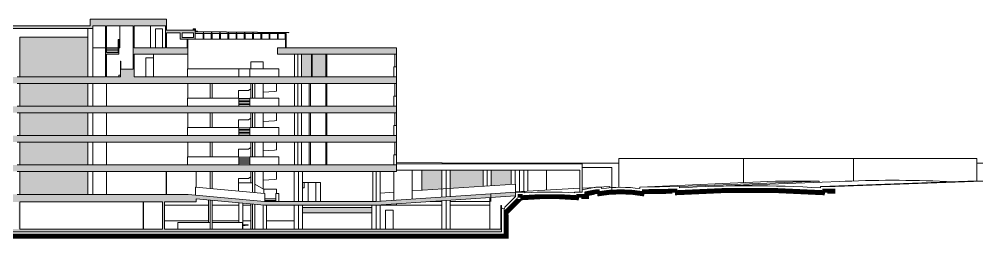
# Model space of a CAD drawing. Header units: metres. Extents: x -331 to 2982, y 362 to 2539.
# Drawn here: x 829.5 to 936.2, y 2037.5 to 2061.8 of the extents above; entities that cross this region are included whole.
import ezdxf

# ---------------------------------------------------------------- set-up
doc = ezdxf.new("R2010")
doc.units = ezdxf.units.M
doc.layers.get('0').update_dxf_attribs({"color": 251})

msp = doc.modelspace()

# ---------------------------------------------------------------- hatches: boundary and pattern name
at = {"lineweight": 0}
h = msp.add_hatch(color=256, dxfattribs=at)
h.dxf.hatch_style = 1
h.paths.add_polyline_path([(845.776, 2061.837), (837.351, 2061.837), (837.351, 2061.117), (823.861, 2061.117), (823.861, 2060.817), (837.636, 2060.817), (837.636, 2061.117), (839.051, 2061.117), (839.051, 2055.457), (837.351, 2055.457), (829.271, 2055.457), (818.636, 2055.457), (818.636, 2054.737), (829.271, 2054.737), (837.351, 2054.737), (848.171, 2054.737), (848.971, 2054.737), (848.971, 2055.457), (848.171, 2055.457), (842.201, 2055.457), (842.201, 2057.957), (848.171, 2057.957), (848.171, 2058.677), (845.776, 2058.677), (845.776, 2060.327), (847.321, 2060.327), (847.321, 2059.627), (848.971, 2059.627), (848.971, 2060.627), (845.776, 2060.627), (845.676, 2060.627), (845.676, 2058.677), (842.201, 2058.677), (842.201, 2061.117), (845.776, 2061.117)])
h.paths.add_polyline_path([(842.101, 2061.117), (842.101, 2056.307), (840.751, 2056.307), (840.751, 2057.207), (840.701, 2057.207), (840.701, 2056.307), (840.701, 2055.457), (839.151, 2055.457), (839.151, 2057.967), (840.501, 2057.967), (840.501, 2059.067), (840.451, 2059.067), (840.451, 2058.167), (839.151, 2058.167), (839.151, 2061.117)], flags=16)
h.paths.add_polyline_path([(847.521, 2060.327), (848.771, 2060.327), (848.771, 2059.827), (847.521, 2059.827)], flags=16)
h.paths.add_polyline_path([(823.961, 2060.627), (818.636, 2060.627), (818.636, 2060.327), (823.761, 2060.327), (823.761, 2060.057), (823.011, 2060.057), (823.011, 2059.857), (823.961, 2059.857)], flags=17)
h.paths.add_polyline_path([(848.971, 2052.197), (848.171, 2052.197), (837.351, 2052.197), (829.271, 2052.197), (818.636, 2052.197), (818.636, 2051.477), (829.271, 2051.477), (837.351, 2051.477), (848.171, 2051.477), (848.971, 2051.477)])
h.paths.add_polyline_path([(848.971, 2048.947), (848.171, 2048.947), (837.351, 2048.947), (829.271, 2048.947), (818.636, 2048.947), (818.636, 2048.227), (829.271, 2048.227), (837.351, 2048.227), (848.171, 2048.227), (848.971, 2048.227)])
h.paths.add_polyline_path([(848.971, 2045.697), (848.171, 2045.697), (837.351, 2045.697), (829.271, 2045.697), (818.636, 2045.697), (818.636, 2044.977), (829.271, 2044.977), (837.351, 2044.977), (848.171, 2044.977), (848.971, 2044.977)])
h.paths.add_polyline_path([(848.971, 2042.355), (848.187, 2042.427), (837.351, 2042.427), (829.271, 2042.427), (818.636, 2042.427), (818.636, 2041.599), (821.061, 2041.599), (821.061, 2038.597), (818.636, 2038.597), (818.636, 2038.297), (848.971, 2038.297), (848.971, 2038.597), (845.561, 2038.597), (845.561, 2041.599), (848.971, 2041.599)])
h.paths.add_polyline_path([(837.351, 2041.599), (843.211, 2041.599), (843.211, 2038.597), (829.536, 2038.597), (829.536, 2041.599)], flags=16)
h.paths.add_polyline_path([(829.436, 2041.599), (829.436, 2038.597), (821.261, 2038.597), (821.261, 2041.599), (829.271, 2041.599)], flags=16)
h.paths.add_polyline_path([(843.261, 2041.599), (845.361, 2041.599), (845.361, 2038.597), (843.261, 2038.597)], flags=16)
h = msp.add_hatch(color=256, dxfattribs=at)
h.paths.add_polyline_path([(837.086, 2059.857), (829.536, 2059.857), (829.536, 2055.457), (837.086, 2055.457)])
h.paths.add_polyline_path([(837.086, 2054.737), (829.536, 2054.737), (829.536, 2052.197), (837.086, 2052.197)])
h.paths.add_polyline_path([(837.086, 2051.477), (829.536, 2051.477), (829.536, 2048.947), (837.086, 2048.947)])
h.paths.add_polyline_path([(837.086, 2048.227), (829.536, 2048.227), (829.536, 2045.697), (837.086, 2045.697)])
h.paths.add_polyline_path([(837.086, 2044.977), (829.536, 2044.977), (829.536, 2042.427), (837.086, 2042.427)])
h = msp.add_hatch(color=256, dxfattribs=at)
h.dxf.hatch_style = 1
h.paths.add_polyline_path([(871.269, 2058.677), (858.084, 2058.677), (858.084, 2057.957), (871.269, 2057.957)])
h.paths.add_polyline_path([(871.269, 2055.457), (858.084, 2055.457), (848.971, 2055.457), (848.971, 2054.737), (858.084, 2054.737), (871.269, 2054.737)])
h.paths.add_polyline_path([(871.269, 2052.197), (858.084, 2052.197), (848.971, 2052.197), (848.971, 2051.477), (858.084, 2051.477), (871.269, 2051.477)])
h.paths.add_polyline_path([(871.269, 2048.947), (858.084, 2048.947), (848.971, 2048.947), (848.971, 2048.227), (858.084, 2048.227), (871.269, 2048.227)])
h.paths.add_polyline_path([(871.269, 2045.697), (858.084, 2045.697), (848.971, 2045.697), (848.971, 2044.977), (858.084, 2044.977), (871.269, 2044.977)])
h.paths.add_polyline_path([(884.447, 2042.281), (884.447, 2042.682), (869.007, 2041.647), (858.084, 2041.647), (856.657, 2041.647), (848.971, 2042.355), (848.971, 2041.599), (849.061, 2041.599), (849.061, 2041.947), (856.657, 2041.247), (858.084, 2041.247), (869.02, 2041.247)])
h.paths.add_polyline_path([(882.907, 2041.009), (882.907, 2041.197), (882.815, 2041.197), (882.815, 2038.597), (848.971, 2038.597), (848.971, 2038.297), (882.907, 2038.297)])
for points in [[(861.86, 2057.957), (860.743, 2057.957), (860.743, 2055.457), (861.86, 2055.457)], [(863.453, 2057.359), (863.453, 2057.341), (863.453, 2057.34, 0.8807203), (863.463, 2057.334, 0.2527678), (863.462, 2057.332, 0.8400795), (863.462, 2057.324, 0.836796), (863.455, 2057.315), (863.455, 2057.3), (863.455, 2056.737, 0.5773518), (863.453, 2056.736), (863.453, 2056.718, 1.0064455), (863.463, 2056.712, 0.2527678), (863.462, 2056.709, 0.8400795), (863.462, 2056.701, 0.5722026), (863.453, 2056.696), (863.453, 2056.678), (863.453, 2056.678, 0.4126551), (863.454, 2056.677), (863.455, 2056.677), (863.455, 2056.115, 0.5773518), (863.453, 2056.114), (863.453, 2056.096, 1.0064455), (863.463, 2056.089, 0.2527678), (863.462, 2056.087, 0.8400795), (863.462, 2056.079, 0.5722026), (863.453, 2056.074), (863.453, 2056.056), (863.453, 2056.056, 0.4126551), (863.454, 2056.055), (863.455, 2056.055), (863.455, 2055.492, 0.5773518), (863.453, 2055.491), (863.453, 2055.473, 1.0064455), (863.463, 2055.467, 0.2527678), (863.462, 2055.464, 1.2692955), (863.465, 2055.457), (861.92, 2055.457), (861.92, 2057.957), (863.465, 2057.953, 1.0012574), (863.465, 2057.947), (863.458, 2057.947, 0.3889713), (863.453, 2057.941), (863.453, 2057.923), (863.453, 2057.923, 0.4126549), (863.454, 2057.922), (863.455, 2057.922), (863.455, 2057.36, 0.5773538)], [(868.547, 2040.997), (860.867, 2040.997), (860.867, 2040.397), (868.547, 2040.397)]]:
    msp.add_hatch(color=256, dxfattribs=at).paths.add_polyline_path(points)
h = msp.add_hatch(color=256, dxfattribs=at)
h.paths.add_polyline_path([(876.297, 2043.036), (876.297, 2045.117), (874.089, 2045.117), (874.089, 2042.888)])
h.paths.add_polyline_path([(877.217, 2045.117), (877.217, 2043.097), (880.847, 2043.341), (880.847, 2045.117)])
h.paths.add_polyline_path([(881.767, 2045.117), (881.767, 2043.402), (883.958, 2043.549), (883.958, 2045.117)])

# ---------------------------------------------------------------- linework, layer by layer
for p, q in [((837.086, 2055.457), (837.086, 2060.817)), ((837.636, 2055.457), (837.636, 2060.817)), ((844.011, 2061.117), (844.011, 2058.677)), ((844.561, 2060.777), (844.561, 2058.677)), ((844.561, 2060.777), (845.361, 2060.777)), ((845.361, 2060.777), (845.361, 2058.677)), ((845.676, 2060.627), (845.676, 2061.117)), ((845.716, 2061.117), (845.716, 2060.627)), ((845.736, 2061.117), (845.736, 2060.627)), ((845.776, 2060.627), (845.776, 2061.117)), ((848.771, 2060.747), (848.771, 2060.627)), ((829.536, 2059.857), (829.536, 2055.457)), ((829.536, 2059.857), (837.086, 2059.857)), ((840.501, 2059.577), (840.611, 2059.577)), ((848.071, 2058.677), (848.071, 2059.627)), ((848.171, 2058.677), (848.171, 2059.627)), ((859.334, 2060.374), (848.971, 2060.477)), ((859.334, 2060.324), (848.971, 2060.427)), ((848.971, 2060.252), (859.034, 2060.252)), ((848.971, 2059.627), (849.836, 2059.627)), ((849.171, 2060.51), (849.221, 2060.475)), ((849.836, 2060.252), (849.836, 2059.627)), ((849.936, 2060.252), (849.836, 2060.252)), ((849.936, 2059.627), (849.836, 2059.627)), ((849.873, 2060.252), (849.873, 2060.418)), ((849.898, 2060.252), (849.898, 2060.418)), ((849.936, 2060.252), (849.936, 2059.627)), ((849.936, 2059.627), (850.75, 2059.627)), ((850.75, 2060.252), (850.75, 2059.627)), ((850.85, 2060.252), (850.75, 2060.252)), ((850.85, 2059.627), (850.75, 2059.627)), ((850.788, 2060.252), (850.788, 2060.409)), ((850.813, 2060.252), (850.813, 2060.409)), ((850.85, 2060.252), (850.85, 2059.627)), ((850.85, 2059.627), (851.665, 2059.627)), ((851.665, 2060.252), (851.665, 2059.627)), ((851.765, 2060.252), (851.665, 2060.252)), ((851.765, 2059.627), (851.665, 2059.627)), ((851.703, 2060.252), (851.703, 2060.4)), ((851.728, 2060.252), (851.728, 2060.4)), ((851.765, 2060.252), (851.765, 2059.627)), ((851.765, 2059.627), (852.58, 2059.627)), ((852.58, 2060.252), (852.58, 2059.627)), ((852.68, 2060.252), (852.58, 2060.252)), ((852.68, 2059.627), (852.58, 2059.627)), ((852.618, 2060.252), (852.618, 2060.391)), ((852.643, 2060.252), (852.643, 2060.39)), ((852.68, 2060.252), (852.68, 2059.627)), ((852.68, 2059.627), (853.495, 2059.627)), ((853.495, 2060.252), (853.495, 2059.627)), ((853.595, 2060.252), (853.495, 2060.252)), ((853.595, 2059.627), (853.495, 2059.627)), ((853.532, 2060.252), (853.532, 2060.382)), ((853.557, 2060.252), (853.557, 2060.381)), ((853.595, 2060.252), (853.595, 2059.627)), ((853.595, 2059.627), (854.41, 2059.627)), ((854.41, 2060.252), (854.41, 2059.627)), ((854.51, 2060.252), (854.41, 2060.252)), ((854.51, 2059.627), (854.41, 2059.627)), ((854.447, 2060.252), (854.447, 2060.372)), ((854.472, 2060.252), (854.472, 2060.372)), ((854.51, 2060.252), (854.51, 2059.627)), ((854.51, 2059.627), (855.325, 2059.627)), ((855.325, 2060.252), (855.325, 2059.627)), ((855.425, 2060.252), (855.325, 2060.252)), ((855.425, 2059.627), (855.325, 2059.627)), ((855.362, 2060.252), (855.362, 2060.363)), ((855.387, 2060.252), (855.387, 2060.363)), ((855.425, 2060.252), (855.425, 2059.627)), ((855.425, 2059.627), (856.239, 2059.627)), ((856.239, 2060.252), (856.239, 2059.627)), ((856.339, 2060.252), (856.239, 2060.252)), ((856.339, 2059.627), (856.239, 2059.627)), ((856.277, 2060.252), (856.277, 2060.354)), ((856.302, 2060.252), (856.302, 2060.354)), ((856.339, 2060.252), (856.339, 2059.627)), ((856.339, 2059.627), (857.154, 2059.627)), ((857.154, 2060.252), (857.154, 2059.627)), ((857.254, 2060.252), (857.154, 2060.252)), ((857.254, 2059.627), (857.154, 2059.627)), ((857.192, 2060.252), (857.192, 2060.345)), ((857.217, 2060.252), (857.217, 2060.345)), ((857.254, 2060.252), (857.254, 2059.627)), ((857.254, 2059.627), (858.069, 2059.627)), ((858.069, 2060.252), (858.069, 2059.627)), ((858.169, 2060.252), (858.069, 2060.252)), ((858.169, 2059.627), (858.069, 2059.627)), ((858.107, 2060.252), (858.107, 2060.336)), ((858.132, 2060.252), (858.132, 2060.336)), ((858.169, 2060.252), (858.169, 2059.627)), ((858.169, 2059.627), (858.934, 2059.627)), ((858.934, 2060.252), (858.934, 2059.627)), ((858.934, 2059.627), (859.034, 2059.627)), ((858.959, 2059.627), (858.959, 2058.677)), ((858.972, 2060.252), (858.972, 2060.327)), ((858.997, 2060.252), (858.997, 2060.327)), ((859.034, 2060.252), (859.034, 2059.627)), ((859.034, 2059.627), (859.034, 2058.677)), ((859.334, 2060.324), (859.334, 2060.374)), ((839.051, 2058.677), (837.636, 2058.677)), ((840.451, 2058.507), (839.151, 2058.507)), ((840.451, 2058.337), (839.151, 2058.337)), ((843.521, 2055.457), (843.521, 2057.557)), ((843.521, 2057.557), (844.341, 2057.557)), ((844.341, 2055.457), (844.341, 2057.957)), ((848.171, 2057.957), (848.171, 2056.357)), ((859.965, 2055.457), (859.965, 2057.957)), ((860.354, 2055.457), (860.354, 2057.957)), ((860.743, 2055.457), (860.743, 2057.957)), ((861.86, 2057.957), (861.86, 2055.457)), ((861.92, 2057.957), (861.92, 2055.457)), ((863.455, 2057.36), (863.455, 2057.922)), ((863.461, 2057.345), (863.461, 2057.937)), ((863.548, 2057.345), (863.548, 2057.937)), ((863.554, 2057.36), (863.554, 2057.922)), ((871.08, 2056.577), (871.08, 2057.957)), ((871.269, 2056.577), (871.269, 2057.957)), ((855.013, 2056.357), (853.789, 2056.357)), ((855.151, 2057.107), (855.151, 2056.357)), ((856.491, 2057.107), (855.151, 2057.107)), ((856.491, 2057.107), (856.491, 2056.357)), ((863.455, 2057.3), (863.455, 2056.737)), ((863.455, 2056.115), (863.455, 2056.677)), ((863.461, 2057.315), (863.461, 2056.722)), ((863.461, 2056.1), (863.461, 2056.692)), ((863.548, 2057.315), (863.548, 2056.722)), ((863.548, 2056.1), (863.548, 2056.692)), ((863.554, 2057.3), (863.554, 2056.737)), ((863.554, 2056.115), (863.554, 2056.677)), ((863.455, 2056.055), (863.455, 2055.492)), ((863.461, 2056.07), (863.461, 2055.477)), ((863.548, 2056.07), (863.548, 2055.477)), ((863.554, 2056.055), (863.554, 2055.492)), ((829.536, 2052.197), (829.536, 2054.737)), ((837.086, 2052.197), (837.086, 2054.737)), ((837.636, 2052.197), (837.636, 2054.737)), ((839.136, 2052.197), (839.136, 2054.737)), ((839.136, 2052.197), (839.136, 2054.737)), ((848.171, 2054.737), (848.171, 2053.097)), ((850.618, 2054.737), (850.618, 2053.097)), ((850.868, 2054.737), (850.868, 2053.097)), ((855.151, 2054.737), (855.151, 2053.097)), ((855.318, 2054.737), (855.318, 2053.097)), ((855.568, 2054.737), (855.568, 2053.097)), ((856.491, 2054.737), (856.491, 2053.097)), ((857.991, 2053.918), (857.991, 2054.737)), ((859.965, 2052.197), (859.965, 2054.737)), ((860.354, 2052.197), (860.354, 2054.737)), ((860.743, 2052.197), (860.743, 2054.737)), ((861.594, 2052.197), (861.594, 2054.737)), ((861.734, 2052.197), (861.734, 2054.737)), ((863.455, 2054.13), (863.455, 2054.702)), ((863.461, 2054.115), (863.461, 2054.717)), ((863.548, 2054.115), (863.548, 2054.717)), ((863.554, 2054.13), (863.554, 2054.702)), ((871.08, 2053.317), (871.08, 2054.697)), ((871.269, 2053.317), (871.269, 2054.697)), ((854.871, 2053.962), (853.765, 2053.962)), ((853.765, 2053.962), (853.765, 2053.097)), ((857.741, 2053.818), (856.491, 2053.768)), ((863.455, 2054.07), (863.455, 2053.497)), ((863.455, 2052.865), (863.455, 2053.437)), ((863.461, 2054.085), (863.461, 2053.482)), ((863.461, 2052.85), (863.461, 2053.452)), ((863.548, 2054.085), (863.548, 2053.482)), ((863.548, 2052.85), (863.548, 2053.452)), ((863.554, 2054.07), (863.554, 2053.497)), ((863.554, 2052.865), (863.554, 2053.437)), ((853.789, 2052.891), (855.013, 2052.891)), ((853.789, 2052.72), (855.013, 2052.72)), ((853.789, 2052.549), (855.013, 2052.549)), ((853.789, 2052.378), (855.013, 2052.378)), ((863.455, 2052.805), (863.455, 2052.232)), ((863.461, 2052.82), (863.461, 2052.217)), ((863.548, 2052.82), (863.548, 2052.217)), ((863.554, 2052.805), (863.554, 2052.232)), ((829.536, 2048.947), (829.536, 2051.477)), ((837.086, 2048.947), (837.086, 2051.477)), ((837.636, 2048.947), (837.636, 2051.477)), ((839.136, 2048.947), (839.136, 2051.477)), ((839.136, 2048.947), (839.136, 2051.477)), ((848.171, 2051.477), (848.171, 2049.847)), ((850.618, 2051.477), (850.618, 2049.847)), ((850.868, 2051.477), (850.868, 2049.847)), ((855.151, 2051.487), (855.151, 2049.847)), ((855.318, 2051.477), (855.318, 2049.847)), ((855.568, 2051.477), (855.568, 2049.847)), ((856.491, 2051.487), (856.491, 2049.847)), ((857.991, 2050.668), (857.991, 2051.487)), ((859.965, 2048.947), (859.965, 2051.477)), ((860.354, 2048.947), (860.354, 2051.477)), ((860.743, 2048.947), (860.743, 2051.477)), ((861.594, 2048.947), (861.594, 2051.477)), ((861.734, 2048.947), (861.734, 2051.477)), ((863.455, 2050.872), (863.455, 2051.442)), ((863.461, 2050.857), (863.461, 2051.457)), ((863.548, 2050.857), (863.548, 2051.457)), ((863.554, 2050.872), (863.554, 2051.442)), ((871.08, 2050.067), (871.08, 2051.447)), ((871.269, 2050.067), (871.269, 2051.447)), ((854.871, 2050.712), (853.765, 2050.712)), ((853.765, 2050.712), (853.765, 2049.847)), ((857.741, 2050.568), (856.491, 2050.518)), ((863.455, 2050.812), (863.455, 2050.242)), ((863.455, 2049.612), (863.455, 2050.182)), ((863.461, 2050.827), (863.461, 2050.227)), ((863.461, 2049.597), (863.461, 2050.197)), ((863.548, 2050.827), (863.548, 2050.227)), ((863.548, 2049.597), (863.548, 2050.197)), ((863.554, 2050.812), (863.554, 2050.242)), ((863.554, 2049.612), (863.554, 2050.182)), ((853.789, 2049.641), (855.013, 2049.641)), ((853.789, 2049.47), (855.013, 2049.47)), ((853.789, 2049.299), (855.013, 2049.299)), ((853.789, 2049.128), (855.013, 2049.128)), ((863.455, 2049.552), (863.455, 2048.982)), ((863.461, 2049.567), (863.461, 2048.967)), ((863.548, 2049.567), (863.548, 2048.967)), ((863.554, 2049.552), (863.554, 2048.982)), ((829.536, 2045.697), (829.536, 2048.227)), ((837.086, 2045.697), (837.086, 2048.227)), ((837.636, 2045.697), (837.636, 2048.227)), ((839.136, 2045.697), (839.136, 2048.227)), ((839.136, 2045.697), (839.136, 2048.227)), ((848.171, 2048.227), (848.171, 2046.597)), ((850.618, 2048.227), (850.618, 2046.597)), ((850.868, 2048.227), (850.868, 2046.597)), ((855.151, 2048.237), (855.151, 2046.597)), ((855.318, 2048.227), (855.318, 2046.597)), ((855.568, 2048.227), (855.568, 2046.597)), ((856.491, 2048.237), (856.491, 2046.597)), ((857.991, 2047.418), (857.991, 2048.237)), ((859.965, 2045.697), (859.965, 2048.227)), ((860.354, 2045.697), (860.354, 2048.227)), ((860.743, 2045.697), (860.743, 2048.227)), ((861.594, 2045.697), (861.594, 2048.227)), ((861.734, 2045.697), (861.734, 2048.227)), ((863.455, 2047.622), (863.455, 2048.192)), ((863.461, 2047.607), (863.461, 2048.207)), ((863.548, 2047.607), (863.548, 2048.207)), ((863.554, 2047.622), (863.554, 2048.192)), ((871.08, 2046.817), (871.08, 2048.227)), ((871.269, 2046.817), (871.269, 2048.227)), ((854.871, 2047.462), (853.765, 2047.462)), ((853.765, 2047.462), (853.765, 2046.597)), ((857.741, 2047.318), (856.491, 2047.268)), ((863.455, 2047.562), (863.455, 2046.992)), ((863.455, 2046.362), (863.455, 2046.932)), ((863.461, 2047.577), (863.461, 2046.977)), ((863.461, 2046.347), (863.461, 2046.947)), ((863.548, 2047.577), (863.548, 2046.977)), ((863.548, 2046.347), (863.548, 2046.947)), ((863.554, 2047.562), (863.554, 2046.992)), ((863.554, 2046.362), (863.554, 2046.932)), ((853.789, 2046.391), (855.013, 2046.391)), ((853.789, 2046.22), (855.013, 2046.22)), ((853.789, 2046.049), (855.013, 2046.049)), ((853.789, 2045.878), (855.013, 2045.878)), ((863.455, 2046.302), (863.455, 2045.732)), ((863.461, 2046.317), (863.461, 2045.717)), ((863.548, 2046.317), (863.548, 2045.717)), ((863.554, 2046.302), (863.554, 2045.732)), ((895.885, 2045.897), (876.311, 2045.897)), ((895.885, 2046.397), (935.542, 2046.397)), ((895.885, 2046.397), (895.885, 2043.221)), ((909.685, 2046.397), (909.685, 2043.737)), ((921.871, 2046.397), (921.871, 2043.924)), ((935.542, 2046.397), (935.542, 2043.897)), ((935.542, 2045.897), (936.195, 2045.897)), ((829.536, 2042.427), (829.536, 2044.977)), ((837.086, 2042.427), (837.086, 2044.977)), ((837.636, 2042.427), (837.636, 2044.977)), ((839.136, 2042.427), (839.136, 2044.977)), ((839.136, 2042.427), (839.136, 2044.977)), ((845.761, 2044.977), (845.761, 2044.527)), ((845.781, 2044.977), (845.781, 2044.527)), ((849.061, 2043.247), (849.061, 2044.977)), ((850.618, 2044.977), (850.618, 2043.103)), ((850.868, 2044.977), (850.868, 2043.08)), ((855.151, 2044.977), (855.151, 2043.699)), ((855.318, 2044.977), (855.318, 2042.67)), ((855.568, 2044.977), (855.568, 2042.647)), ((856.491, 2044.977), (856.491, 2043.034)), ((857.991, 2044.168), (857.991, 2044.987)), ((859.947, 2041.647), (859.947, 2044.977)), ((860.407, 2041.647), (860.407, 2044.977)), ((860.867, 2041.647), (860.867, 2044.977)), ((868.635, 2041.647), (868.635, 2044.977)), ((869.007, 2041.647), (869.007, 2044.977)), ((869.467, 2041.678), (869.467, 2044.977)), ((870.982, 2041.78), (870.982, 2044.977)), ((872.987, 2041.914), (872.987, 2045.117)), ((874.089, 2042.888), (874.089, 2045.117)), ((876.297, 2045.117), (876.297, 2043.036)), ((876.764, 2045.117), (876.764, 2043.067)), ((877.217, 2045.117), (877.217, 2043.097)), ((880.847, 2045.117), (880.847, 2043.341)), ((881.307, 2045.117), (881.307, 2043.372)), ((881.767, 2045.117), (881.767, 2043.402)), ((883.958, 2045.117), (883.958, 2043.549)), ((884.418, 2045.117), (884.418, 2043.58)), ((884.877, 2045.117), (884.877, 2042.727)), ((884.897, 2045.117), (884.897, 2042.728)), ((885.357, 2045.117), (885.357, 2042.754)), ((885.817, 2045.117), (885.817, 2042.78)), ((887.872, 2042.897), (887.872, 2045.117)), ((895.122, 2045.397), (891.827, 2045.397)), ((895.122, 2042.417), (895.122, 2045.397)), ((845.781, 2044.527), (845.761, 2044.527)), ((845.761, 2044.527), (845.761, 2042.427)), ((845.781, 2044.527), (845.781, 2042.427)), ((854.871, 2044.212), (853.765, 2044.212)), ((853.765, 2044.212), (853.765, 2043.699)), ((853.765, 2043.699), (853.765, 2042.813)), ((857.741, 2044.068), (856.491, 2044.018)), ((860.867, 2043.747), (862.859, 2043.747)), ((861.024, 2043.747), (861.024, 2043.147)), ((861.471, 2043.747), (861.471, 2041.647)), ((862.344, 2043.747), (862.344, 2041.647)), ((862.859, 2043.747), (862.859, 2041.647)), ((884.447, 2042.682), (884.447, 2043.582)), ((913.257, 2043.897), (898.222, 2043.222)), ((902.598, 2043.297), (918.096, 2043.897)), ((921.313, 2043.904), (905.815, 2043.311)), ((918.096, 2043.897), (913.257, 2043.897)), ((918.217, 2043.297), (934.56, 2043.897)), ((936.195, 2043.897), (919.853, 2043.297)), ((849.021, 2042.347), (849.021, 2043.25)), ((856.591, 2043.015), (856.591, 2042.553)), ((856.682, 2042.547), (856.682, 2041.647)), ((857.906, 2042.547), (857.906, 2041.647)), ((857.982, 2042.547), (857.982, 2043.015)), ((861.024, 2043.147), (860.867, 2043.147)), ((876.297, 2043.036), (876.297, 2042.136)), ((876.764, 2043.067), (876.764, 2042.167)), ((877.217, 2043.097), (877.217, 2042.197)), ((881.732, 2042.547), (881.732, 2041.647)), ((891.577, 2043.109), (884.447, 2042.702)), ((893.266, 2043.205), (891.827, 2043.123)), ((894.878, 2043.297), (893.564, 2043.222)), ((894.878, 2043.172), (894.878, 2043.297)), ((850.447, 2039.307), (850.447, 2041.819)), ((850.618, 2041.803), (850.618, 2038.597)), ((850.868, 2041.78), (850.868, 2038.597)), ((853.81, 2041.509), (853.81, 2039.307)), ((854.23, 2041.471), (854.23, 2039.057)), ((855.151, 2041.381), (855.151, 2038.597)), ((855.318, 2041.37), (855.318, 2038.597)), ((855.568, 2041.347), (855.568, 2038.597)), ((857.906, 2041.944), (856.682, 2041.944)), ((857.906, 2041.773), (856.682, 2041.773)), ((874.989, 2041.647), (876.297, 2041.647)), ((876.297, 2041.735), (876.297, 2038.597)), ((876.764, 2041.766), (876.764, 2038.597)), ((877.217, 2041.796), (877.217, 2038.597)), ((877.217, 2041.647), (881.594, 2041.647)), ((881.594, 2042.09), (881.594, 2038.597)), ((850.447, 2041.247), (845.561, 2041.247)), ((853.81, 2041.247), (850.868, 2041.247)), ((855.151, 2041.247), (854.23, 2041.247)), ((856.491, 2041.258), (856.491, 2038.597)), ((856.853, 2041.247), (856.853, 2038.597)), ((859.947, 2041.247), (859.947, 2038.597)), ((860.407, 2041.247), (860.407, 2038.597)), ((860.867, 2041.247), (860.867, 2038.597)), ((860.867, 2040.997), (868.547, 2040.997)), ((860.867, 2040.397), (868.547, 2040.397)), ((868.547, 2041.247), (868.547, 2038.597)), ((869.007, 2041.247), (869.007, 2038.597)), ((869.467, 2041.247), (869.467, 2038.597)), ((871.269, 2041.247), (876.297, 2041.247)), ((877.217, 2041.247), (881.594, 2041.247)), ((850.447, 2039.497), (845.561, 2039.497)), ((847.06, 2038.597), (847.06, 2039.307)), ((850.618, 2039.307), (847.06, 2039.307)), ((853.81, 2039.497), (850.868, 2039.497)), ((854.2, 2039.307), (850.868, 2039.307)), ((854.2, 2038.597), (854.2, 2039.307)), ((855.151, 2039.497), (854.23, 2039.497)), ((859.947, 2039.497), (856.853, 2039.497)), ((854.2, 2039.057), (854.832, 2039.057)), ((854.2, 2038.957), (854.833, 2039.021)), ((854.23, 2038.96), (854.23, 2038.597)), ((854.847, 2039.036), (854.847, 2039.042))]:
    msp.add_line(p, q, dxfattribs=at)
for points in [[(823.861, 2061.117), (837.351, 2061.117), (837.351, 2061.837), (845.776, 2061.837), (845.776, 2061.117), (842.201, 2061.117), (842.201, 2058.677), (845.676, 2058.677), (845.676, 2060.627), (845.776, 2060.627), (848.971, 2060.627), (848.971, 2059.627), (847.321, 2059.627), (847.321, 2060.327), (845.776, 2060.327), (845.776, 2058.677), (848.171, 2058.677), (848.171, 2057.957), (842.201, 2057.957), (842.201, 2055.457), (848.171, 2055.457), (858.084, 2055.457), (871.269, 2055.457), (871.269, 2054.737), (858.084, 2054.737), (848.171, 2054.737), (837.351, 2054.737), (829.271, 2054.737)], [(829.271, 2055.457), (837.351, 2055.457), (839.051, 2055.457), (839.051, 2061.117), (837.636, 2061.117), (837.636, 2060.817), (823.861, 2060.817)], [(840.501, 2058.677), (840.611, 2058.677), (840.611, 2061.117)], [(849.171, 2060.51), (849.006, 2060.512), (849.006, 2060.782), (848.736, 2060.782), (848.736, 2060.627)], [(848.971, 2060.627), (848.971, 2060.747), (848.771, 2060.747)], [(840.451, 2059.067), (840.451, 2059.577), (840.501, 2059.577), (840.501, 2059.067)], [(839.151, 2058.677), (840.451, 2058.677)], [(848.131, 2055.457), (848.131, 2056.357), (853.789, 2056.357), (853.789, 2055.457)], [(855.013, 2055.457), (855.013, 2056.357), (858.239, 2056.357), (858.239, 2055.457)], [(870.989, 2055.457), (870.989, 2056.577), (871.269, 2056.577), (871.269, 2055.457)], [(840.501, 2055.457), (840.501, 2055.627), (840.701, 2055.627)], [(848.131, 2052.197), (848.131, 2053.097), (853.789, 2053.097), (853.789, 2052.197)], [(855.151, 2054.122), (854.871, 2053.962)], [(855.013, 2052.197), (855.013, 2053.097), (858.239, 2053.097), (858.239, 2052.197)], [(857.991, 2053.918), (857.991, 2053.868), (857.741, 2053.818), (857.741, 2053.818)], [(870.989, 2052.197), (870.989, 2053.317), (871.269, 2053.317), (871.269, 2052.197)], [(829.271, 2052.197), (837.351, 2052.197), (848.171, 2052.197), (858.084, 2052.197), (871.269, 2052.197), (871.269, 2051.477), (858.084, 2051.477), (848.171, 2051.477), (837.351, 2051.477), (829.271, 2051.477)], [(855.013, 2053.062), (853.789, 2053.062)], [(855.151, 2050.872), (854.871, 2050.712)], [(857.991, 2050.668), (857.991, 2050.618), (857.741, 2050.568), (857.741, 2050.568)], [(870.989, 2048.947), (870.989, 2050.067), (871.269, 2050.067), (871.269, 2048.947)], [(829.271, 2048.947), (837.351, 2048.947), (848.171, 2048.947), (858.084, 2048.947), (871.269, 2048.947), (871.269, 2048.227), (858.084, 2048.227), (848.171, 2048.227), (837.351, 2048.227), (829.271, 2048.227)], [(848.131, 2048.947), (848.131, 2049.847), (853.789, 2049.847), (853.789, 2048.947)], [(855.013, 2049.812), (853.789, 2049.812)], [(855.013, 2048.947), (855.013, 2049.847), (858.239, 2049.847), (858.239, 2048.947)], [(855.151, 2047.622), (854.871, 2047.462)], [(857.991, 2047.418), (857.991, 2047.368), (857.741, 2047.318), (857.741, 2047.318)], [(870.989, 2045.697), (870.989, 2046.817), (871.269, 2046.817), (871.269, 2045.697)], [(829.271, 2045.697), (837.351, 2045.697), (848.171, 2045.697), (858.084, 2045.697), (871.269, 2045.697), (871.269, 2044.977), (858.084, 2044.977), (848.171, 2044.977), (837.351, 2044.977), (829.271, 2044.977)], [(848.131, 2045.697), (848.131, 2046.597), (853.789, 2046.597), (853.789, 2045.697)], [(855.013, 2046.562), (853.789, 2046.562)], [(855.013, 2045.697), (855.013, 2046.597), (858.239, 2046.597), (858.239, 2045.697)], [(891.827, 2042.922), (891.827, 2045.807), (871.269, 2045.807)], [(876.311, 2045.807), (876.311, 2045.922), (871.27, 2046.022)], [(871.269, 2045.117), (891.577, 2045.117), (891.577, 2042.697)], [(855.318, 2043.699), (853.765, 2043.699)], [(855.151, 2044.372), (854.871, 2044.212)], [(856.591, 2043.015), (856.524, 2043.015), (855.568, 2043.56)], [(857.991, 2044.168), (857.991, 2044.118), (857.741, 2044.068), (857.741, 2044.068)], [(872.987, 2042.814), (884.447, 2043.582)], [(918.096, 2043.781), (918.096, 2043.897)], [(936.195, 2043.897), (934.66, 2043.897), (934.56, 2043.897)], [(829.271, 2042.427), (837.351, 2042.427), (848.187, 2042.427), (856.657, 2041.647), (858.084, 2041.647), (869.007, 2041.647), (884.447, 2042.682), (884.447, 2042.281), (869.02, 2041.247), (858.084, 2041.247), (856.657, 2041.247), (849.061, 2041.947), (849.061, 2041.599), (845.561, 2041.599), (845.561, 2038.597), (882.815, 2038.597), (882.815, 2041.197), (882.907, 2041.197), (882.907, 2041.009), (882.915, 2040.954)], [(856.682, 2042.547), (856.657, 2042.547), (849.021, 2043.25)], [(857.982, 2043.015), (856.591, 2043.015), (856.591, 2043.015)], [(857.906, 2042.547), (858.239, 2042.547), (858.239, 2041.647)], [(869.467, 2042.578), (870.982, 2042.68)], [(871.269, 2041.398), (871.269, 2041.247), (869.02, 2041.247)], [(870.884, 2038.597), (870.884, 2040.697), (870.034, 2040.697), (870.034, 2038.597)]]:
    msp.add_lwpolyline(points, dxfattribs=at)
for points in [[(842.101, 2061.117), (839.151, 2061.117), (839.151, 2058.167), (840.451, 2058.167), (840.451, 2059.067), (840.501, 2059.067), (840.501, 2057.967), (839.151, 2057.967), (839.151, 2055.457), (840.701, 2055.457), (840.701, 2056.307), (840.701, 2057.207), (840.751, 2057.207), (840.751, 2056.307), (842.101, 2056.307)], [(848.771, 2060.327), (847.521, 2060.327), (847.521, 2059.827), (848.771, 2059.827)], [(871.269, 2058.677), (858.084, 2058.677), (858.084, 2057.957), (871.269, 2057.957)], [(843.211, 2041.599), (837.351, 2041.599), (829.536, 2041.599), (829.536, 2038.597), (843.211, 2038.597)], [(845.361, 2041.599), (843.261, 2041.599), (843.261, 2038.597), (845.361, 2038.597)]]:
    msp.add_lwpolyline(points, close=True, dxfattribs=at)
for points in [[(863.543, 2057.957, -0.4142136), (863.546, 2057.954), (863.546, 2057.95, -0.4142136), (863.543, 2057.947), (863.548, 2057.947, -0.4391622), (863.555, 2057.941), (863.555, 2057.923, -0.4142136), (863.554, 2057.922), (863.554, 2057.922), (863.554, 2057.937), (863.546, 2057.937), (863.546, 2057.922, -0.3228906), (863.541, 2057.917), (863.521, 2057.917, -0.1372896), (863.518, 2057.917), (863.515, 2057.919, 0.1372896), (863.513, 2057.92), (863.504, 2057.92), (863.495, 2057.92, 0.1372896), (863.493, 2057.919), (863.49, 2057.917, -0.1372896), (863.487, 2057.917), (863.467, 2057.917, -0.3228906), (863.462, 2057.922), (863.462, 2057.937), (863.455, 2057.937), (863.455, 2057.922), (863.454, 2057.922, -0.4142136), (863.453, 2057.923), (863.453, 2057.941, -0.4391622), (863.46, 2057.947), (863.465, 2057.947, -0.4142136), (863.462, 2057.95), (863.462, 2057.954, -0.4142136), (863.465, 2057.957)], [(863.543, 2055.457, 0.4142136), (863.546, 2055.46), (863.546, 2055.464, 0.4142136), (863.543, 2055.467), (863.548, 2055.467, 0.4391622), (863.555, 2055.473), (863.555, 2055.491, 0.4142136), (863.554, 2055.492), (863.554, 2055.492), (863.554, 2055.477), (863.546, 2055.477), (863.546, 2055.492, 0.3228906), (863.541, 2055.498), (863.521, 2055.498, 0.1372896), (863.518, 2055.497), (863.515, 2055.495, -0.1372896), (863.513, 2055.495), (863.504, 2055.495), (863.495, 2055.495, -0.1372896), (863.493, 2055.495), (863.49, 2055.497, 0.1372896), (863.487, 2055.498), (863.467, 2055.498, 0.3228906), (863.462, 2055.492), (863.462, 2055.477), (863.455, 2055.477), (863.455, 2055.492), (863.454, 2055.492, 0.4142136), (863.453, 2055.491), (863.453, 2055.473, 0.4391622), (863.46, 2055.467), (863.465, 2055.467, 0.4142136), (863.462, 2055.464), (863.462, 2055.46, 0.4142136), (863.465, 2055.457)], [(863.543, 2054.737, -0.4142136), (863.546, 2054.734), (863.546, 2054.73, -0.4142136), (863.543, 2054.727), (863.548, 2054.727, -0.4391622), (863.555, 2054.721), (863.555, 2054.703, -0.4142136), (863.554, 2054.702), (863.554, 2054.702), (863.554, 2054.717), (863.546, 2054.717), (863.546, 2054.702, -0.3228906), (863.541, 2054.697), (863.521, 2054.697, -0.1372896), (863.518, 2054.697), (863.515, 2054.699, 0.1372896), (863.513, 2054.7), (863.504, 2054.7), (863.495, 2054.7, 0.1372896), (863.493, 2054.699), (863.49, 2054.697, -0.1372896), (863.487, 2054.697), (863.467, 2054.697, -0.3228906), (863.462, 2054.702), (863.462, 2054.717), (863.455, 2054.717), (863.455, 2054.702), (863.454, 2054.702, -0.4142136), (863.453, 2054.703), (863.453, 2054.721, -0.4391622), (863.46, 2054.727), (863.465, 2054.727, -0.4142136), (863.462, 2054.73), (863.462, 2054.734, -0.4142136), (863.465, 2054.737)], [(863.543, 2052.197, 0.4142136), (863.546, 2052.2), (863.546, 2052.204, 0.4142136), (863.543, 2052.207), (863.548, 2052.207, 0.4391622), (863.555, 2052.213), (863.555, 2052.231, 0.4142136), (863.554, 2052.232), (863.554, 2052.232), (863.554, 2052.217), (863.546, 2052.217), (863.546, 2052.232, 0.3228906), (863.541, 2052.238), (863.521, 2052.238, 0.1372896), (863.518, 2052.237), (863.515, 2052.235, -0.1372896), (863.513, 2052.235), (863.504, 2052.235), (863.495, 2052.235, -0.1372896), (863.493, 2052.235), (863.49, 2052.237, 0.1372896), (863.487, 2052.238), (863.467, 2052.238, 0.3228906), (863.462, 2052.232), (863.462, 2052.217), (863.455, 2052.217), (863.455, 2052.232), (863.454, 2052.232, 0.4142136), (863.453, 2052.231), (863.453, 2052.213, 0.4391622), (863.46, 2052.207), (863.465, 2052.207, 0.4142136), (863.462, 2052.204), (863.462, 2052.2, 0.4142136), (863.465, 2052.197)], [(863.543, 2051.477, -0.4142136), (863.546, 2051.474), (863.546, 2051.47, -0.4142136), (863.543, 2051.467), (863.548, 2051.467, -0.4391622), (863.555, 2051.461), (863.555, 2051.443, -0.4142136), (863.554, 2051.442), (863.554, 2051.442), (863.554, 2051.457), (863.546, 2051.457), (863.546, 2051.442, -0.3228906), (863.541, 2051.437), (863.521, 2051.437, -0.1372896), (863.518, 2051.437), (863.515, 2051.439, 0.1372896), (863.513, 2051.44), (863.504, 2051.44), (863.495, 2051.44, 0.1372896), (863.493, 2051.439), (863.49, 2051.437, -0.1372896), (863.487, 2051.437), (863.467, 2051.437, -0.3228906), (863.462, 2051.442), (863.462, 2051.457), (863.455, 2051.457), (863.455, 2051.442), (863.454, 2051.442, -0.4142136), (863.453, 2051.443), (863.453, 2051.461, -0.4391622), (863.46, 2051.467), (863.465, 2051.467, -0.4142136), (863.462, 2051.47), (863.462, 2051.474, -0.4142136), (863.465, 2051.477)], [(863.543, 2048.947, 0.4142136), (863.546, 2048.95), (863.546, 2048.954, 0.4142136), (863.543, 2048.957), (863.548, 2048.957, 0.4391622), (863.555, 2048.963), (863.555, 2048.981, 0.4142136), (863.554, 2048.982), (863.554, 2048.982), (863.554, 2048.967), (863.546, 2048.967), (863.546, 2048.982, 0.3228906), (863.541, 2048.988), (863.521, 2048.988, 0.1372896), (863.518, 2048.987), (863.515, 2048.985, -0.1372896), (863.513, 2048.985), (863.504, 2048.985), (863.495, 2048.985, -0.1372896), (863.493, 2048.985), (863.49, 2048.987, 0.1372896), (863.487, 2048.988), (863.467, 2048.988, 0.3228906), (863.462, 2048.982), (863.462, 2048.967), (863.455, 2048.967), (863.455, 2048.982), (863.454, 2048.982, 0.4142136), (863.453, 2048.981), (863.453, 2048.963, 0.4391622), (863.46, 2048.957), (863.465, 2048.957, 0.4142136), (863.462, 2048.954), (863.462, 2048.95, 0.4142136), (863.465, 2048.947)], [(863.543, 2048.227, -0.4142136), (863.546, 2048.224), (863.546, 2048.22, -0.4142136), (863.543, 2048.217), (863.548, 2048.217, -0.4391622), (863.555, 2048.211), (863.555, 2048.193, -0.4142136), (863.554, 2048.192), (863.554, 2048.192), (863.554, 2048.207), (863.546, 2048.207), (863.546, 2048.192, -0.3228906), (863.541, 2048.187), (863.521, 2048.187, -0.1372896), (863.518, 2048.187), (863.515, 2048.189, 0.1372896), (863.513, 2048.19), (863.504, 2048.19), (863.495, 2048.19, 0.1372896), (863.493, 2048.189), (863.49, 2048.187, -0.1372896), (863.487, 2048.187), (863.467, 2048.187, -0.3228906), (863.462, 2048.192), (863.462, 2048.207), (863.455, 2048.207), (863.455, 2048.192), (863.454, 2048.192, -0.4142136), (863.453, 2048.193), (863.453, 2048.211, -0.4391622), (863.46, 2048.217), (863.465, 2048.217, -0.4142136), (863.462, 2048.22), (863.462, 2048.224, -0.4142136), (863.465, 2048.227)], [(863.543, 2045.697, 0.4142136), (863.546, 2045.7), (863.546, 2045.704, 0.4142136), (863.543, 2045.707), (863.548, 2045.707, 0.4391622), (863.555, 2045.713), (863.555, 2045.731, 0.4142136), (863.554, 2045.732), (863.554, 2045.732), (863.554, 2045.717), (863.546, 2045.717), (863.546, 2045.732, 0.3228906), (863.541, 2045.738), (863.521, 2045.738, 0.1372896), (863.518, 2045.737), (863.515, 2045.735, -0.1372896), (863.513, 2045.735), (863.504, 2045.735), (863.495, 2045.735, -0.1372896), (863.493, 2045.735), (863.49, 2045.737, 0.1372896), (863.487, 2045.738), (863.467, 2045.738, 0.3228906), (863.462, 2045.732), (863.462, 2045.717), (863.455, 2045.717), (863.455, 2045.732), (863.454, 2045.732, 0.4142136), (863.453, 2045.731), (863.453, 2045.713, 0.4391622), (863.46, 2045.707), (863.465, 2045.707, 0.4142136), (863.462, 2045.704), (863.462, 2045.7, 0.4142136), (863.465, 2045.697)], [(932.919, 2043.837, 0.0220564), (920.957, 2043.891, 0.0220564)], [(919.853, 2043.297), (918.317, 2043.297), (918.217, 2043.297), (918.217, 2043.147, 0.0320111), (902.598, 2043.147), (902.598, 2043.297), (898.222, 2043.222), (898.222, 2043.072, 0.070842), (893.987, 2043.072), (893.987, 2043.222), (893.887, 2043.222), (893.352, 2043.222), (891.827, 2042.922), (891.827, 2042.697), (890.977, 2042.697), (890.977, 2042.597, 0.0363984), (885.477, 2042.597), (885.477, 2042.697), (884.674, 2042.697), (884.447, 2042.682), (884.447, 2042.188), (883.267, 2041.009, -1), (882.907, 2041.009), (882.907, 2038.297), (788.611, 2038.297)]]:
    msp.add_lwpolyline(points, format="xyb", dxfattribs=at)
for points in [[(863.546, 2057.332), (863.546, 2057.328, -0.4142136), (863.543, 2057.325), (863.548, 2057.325, -0.4391622), (863.555, 2057.319), (863.555, 2057.301, -0.4142136), (863.554, 2057.3), (863.554, 2057.3), (863.554, 2057.315), (863.546, 2057.315), (863.546, 2057.3, -0.3228906), (863.541, 2057.294), (863.521, 2057.294, -0.1372896), (863.518, 2057.295), (863.515, 2057.296, 0.1372896), (863.513, 2057.297), (863.504, 2057.297), (863.495, 2057.297, 0.1372896), (863.493, 2057.296), (863.49, 2057.295, -0.1372896), (863.487, 2057.294), (863.467, 2057.294, -0.3228906), (863.462, 2057.3), (863.462, 2057.315), (863.455, 2057.315), (863.455, 2057.3), (863.454, 2057.3, -0.4142136), (863.453, 2057.301), (863.453, 2057.319, -0.4391622), (863.46, 2057.325), (863.465, 2057.325, -0.4142136), (863.462, 2057.328), (863.462, 2057.332, -0.4142136), (863.465, 2057.335), (863.46, 2057.335, -0.4391622), (863.453, 2057.341), (863.453, 2057.359, -0.4142136), (863.454, 2057.36), (863.455, 2057.36), (863.455, 2057.345), (863.462, 2057.345), (863.462, 2057.359, -0.3228906), (863.467, 2057.365), (863.487, 2057.365, -0.1372896), (863.49, 2057.364), (863.493, 2057.363, 0.1372896), (863.495, 2057.362), (863.504, 2057.362), (863.513, 2057.362, 0.1372896), (863.515, 2057.363), (863.518, 2057.364, -0.1372896), (863.521, 2057.365), (863.541, 2057.365, -0.3228906), (863.546, 2057.359), (863.546, 2057.345), (863.554, 2057.345), (863.554, 2057.36), (863.554, 2057.36, -0.4142136), (863.555, 2057.359), (863.555, 2057.341, -0.4391622), (863.548, 2057.335), (863.543, 2057.335, -0.4142136)], [(863.546, 2056.709), (863.546, 2056.705, -0.4142136), (863.543, 2056.702), (863.548, 2056.702, -0.4391622), (863.555, 2056.696), (863.555, 2056.678, -0.4142136), (863.554, 2056.677), (863.554, 2056.677), (863.554, 2056.692), (863.546, 2056.692), (863.546, 2056.677, -0.3228906), (863.541, 2056.672), (863.521, 2056.672, -0.1372896), (863.518, 2056.672), (863.515, 2056.674, 0.1372896), (863.513, 2056.675), (863.504, 2056.675), (863.495, 2056.675, 0.1372896), (863.493, 2056.674), (863.49, 2056.672, -0.1372896), (863.487, 2056.672), (863.467, 2056.672, -0.3228906), (863.462, 2056.677), (863.462, 2056.692), (863.455, 2056.692), (863.455, 2056.677), (863.454, 2056.677, -0.4142136), (863.453, 2056.678), (863.453, 2056.696, -0.4391622), (863.46, 2056.702), (863.465, 2056.702, -0.4142136), (863.462, 2056.705), (863.462, 2056.709, -0.4142136), (863.465, 2056.712), (863.46, 2056.712, -0.4391622), (863.453, 2056.718), (863.453, 2056.736, -0.4142136), (863.454, 2056.737), (863.455, 2056.737), (863.455, 2056.722), (863.462, 2056.722), (863.462, 2056.737, -0.3228906), (863.467, 2056.743), (863.487, 2056.743, -0.1372896), (863.49, 2056.742), (863.493, 2056.74, 0.1372896), (863.495, 2056.74), (863.504, 2056.74), (863.513, 2056.74, 0.1372896), (863.515, 2056.74), (863.518, 2056.742, -0.1372896), (863.521, 2056.743), (863.541, 2056.743, -0.3228906), (863.546, 2056.737), (863.546, 2056.722), (863.554, 2056.722), (863.554, 2056.737), (863.554, 2056.737, -0.4142136), (863.555, 2056.736), (863.555, 2056.718, -0.4391622), (863.548, 2056.712), (863.543, 2056.712, -0.4142136)], [(863.546, 2056.087), (863.546, 2056.083, -0.4142136), (863.543, 2056.08), (863.548, 2056.08, -0.4391622), (863.555, 2056.074), (863.555, 2056.056, -0.4142136), (863.554, 2056.055), (863.554, 2056.055), (863.554, 2056.07), (863.546, 2056.07), (863.546, 2056.055, -0.3228906), (863.541, 2056.049), (863.521, 2056.049, -0.1372896), (863.518, 2056.05), (863.515, 2056.051, 0.1372896), (863.513, 2056.052), (863.504, 2056.052), (863.495, 2056.052, 0.1372896), (863.493, 2056.051), (863.49, 2056.05, -0.1372896), (863.487, 2056.049), (863.467, 2056.049, -0.3228906), (863.462, 2056.055), (863.462, 2056.07), (863.455, 2056.07), (863.455, 2056.055), (863.454, 2056.055, -0.4142136), (863.453, 2056.056), (863.453, 2056.074, -0.4391622), (863.46, 2056.08), (863.465, 2056.08, -0.4142136), (863.462, 2056.083), (863.462, 2056.087, -0.4142136), (863.465, 2056.09), (863.46, 2056.09, -0.4391622), (863.453, 2056.096), (863.453, 2056.114, -0.4142136), (863.454, 2056.115), (863.455, 2056.115), (863.455, 2056.1), (863.462, 2056.1), (863.462, 2056.114, -0.3228906), (863.467, 2056.12), (863.487, 2056.12, -0.1372896), (863.49, 2056.119), (863.493, 2056.118, 0.1372896), (863.495, 2056.117), (863.504, 2056.117), (863.513, 2056.117, 0.1372896), (863.515, 2056.118), (863.518, 2056.119, -0.1372896), (863.521, 2056.12), (863.541, 2056.12, -0.3228906), (863.546, 2056.114), (863.546, 2056.1), (863.554, 2056.1), (863.554, 2056.115), (863.554, 2056.115, -0.4142136), (863.555, 2056.114), (863.555, 2056.096, -0.4391622), (863.548, 2056.09), (863.543, 2056.09, -0.4142136)], [(863.546, 2054.102), (863.546, 2054.098, -0.4142136), (863.543, 2054.095), (863.548, 2054.095, -0.4391622), (863.555, 2054.089), (863.555, 2054.071, -0.4142136), (863.554, 2054.07), (863.554, 2054.07), (863.554, 2054.085), (863.546, 2054.085), (863.546, 2054.07, -0.3228906), (863.541, 2054.064), (863.521, 2054.064, -0.1372896), (863.518, 2054.065), (863.515, 2054.066, 0.1372896), (863.513, 2054.067), (863.504, 2054.067), (863.495, 2054.067, 0.1372896), (863.493, 2054.066), (863.49, 2054.065, -0.1372896), (863.487, 2054.064), (863.467, 2054.064, -0.3228906), (863.462, 2054.07), (863.462, 2054.085), (863.455, 2054.085), (863.455, 2054.07), (863.454, 2054.07, -0.4142136), (863.453, 2054.071), (863.453, 2054.089, -0.4391622), (863.46, 2054.095), (863.465, 2054.095, -0.4142136), (863.462, 2054.098), (863.462, 2054.102, -0.4142136), (863.465, 2054.105), (863.46, 2054.105, -0.4391622), (863.453, 2054.111), (863.453, 2054.129, -0.4142136), (863.454, 2054.13), (863.455, 2054.13), (863.455, 2054.115), (863.462, 2054.115), (863.462, 2054.129, -0.3228906), (863.467, 2054.135), (863.487, 2054.135, -0.1372896), (863.49, 2054.134), (863.493, 2054.133, 0.1372896), (863.495, 2054.132), (863.504, 2054.132), (863.513, 2054.132, 0.1372896), (863.515, 2054.133), (863.518, 2054.134, -0.1372896), (863.521, 2054.135), (863.541, 2054.135, -0.3228906), (863.546, 2054.129), (863.546, 2054.115), (863.554, 2054.115), (863.554, 2054.13), (863.554, 2054.13, -0.4142136), (863.555, 2054.129), (863.555, 2054.111, -0.4391622), (863.548, 2054.105), (863.543, 2054.105, -0.4142136)], [(863.546, 2053.469), (863.546, 2053.465, -0.4142136), (863.543, 2053.462), (863.548, 2053.462, -0.4391622), (863.555, 2053.456), (863.555, 2053.438, -0.4142136), (863.554, 2053.437), (863.554, 2053.437), (863.554, 2053.452), (863.546, 2053.452), (863.546, 2053.437, -0.3228906), (863.541, 2053.432), (863.521, 2053.432, -0.1372896), (863.518, 2053.432), (863.515, 2053.434, 0.1372896), (863.513, 2053.435), (863.504, 2053.435), (863.495, 2053.435, 0.1372896), (863.493, 2053.434), (863.49, 2053.432, -0.1372896), (863.487, 2053.432), (863.467, 2053.432, -0.3228906), (863.462, 2053.437), (863.462, 2053.452), (863.455, 2053.452), (863.455, 2053.437), (863.454, 2053.437, -0.4142136), (863.453, 2053.438), (863.453, 2053.456, -0.4391622), (863.46, 2053.462), (863.465, 2053.462, -0.4142136), (863.462, 2053.465), (863.462, 2053.469, -0.4142136), (863.465, 2053.472), (863.46, 2053.472, -0.4391622), (863.453, 2053.478), (863.453, 2053.496, -0.4142136), (863.454, 2053.497), (863.455, 2053.497), (863.455, 2053.482), (863.462, 2053.482), (863.462, 2053.497, -0.3228906), (863.467, 2053.503), (863.487, 2053.503, -0.1372896), (863.49, 2053.502), (863.493, 2053.5, 0.1372896), (863.495, 2053.5), (863.504, 2053.5), (863.513, 2053.5, 0.1372896), (863.515, 2053.5), (863.518, 2053.502, -0.1372896), (863.521, 2053.503), (863.541, 2053.503, -0.3228906), (863.546, 2053.497), (863.546, 2053.482), (863.554, 2053.482), (863.554, 2053.497), (863.554, 2053.497, -0.4142136), (863.555, 2053.496), (863.555, 2053.478, -0.4391622), (863.548, 2053.472), (863.543, 2053.472, -0.4142136)], [(863.546, 2052.837), (863.546, 2052.833, -0.4142136), (863.543, 2052.83), (863.548, 2052.83, -0.4391622), (863.555, 2052.824), (863.555, 2052.806, -0.4142136), (863.554, 2052.805), (863.554, 2052.805), (863.554, 2052.82), (863.546, 2052.82), (863.546, 2052.805, -0.3228906), (863.541, 2052.799), (863.521, 2052.799, -0.1372896), (863.518, 2052.8), (863.515, 2052.801, 0.1372896), (863.513, 2052.802), (863.504, 2052.802), (863.495, 2052.802, 0.1372896), (863.493, 2052.801), (863.49, 2052.8, -0.1372896), (863.487, 2052.799), (863.467, 2052.799, -0.3228906), (863.462, 2052.805), (863.462, 2052.82), (863.455, 2052.82), (863.455, 2052.805), (863.454, 2052.805, -0.4142136), (863.453, 2052.806), (863.453, 2052.824, -0.4391622), (863.46, 2052.83), (863.465, 2052.83, -0.4142136), (863.462, 2052.833), (863.462, 2052.837, -0.4142136), (863.465, 2052.84), (863.46, 2052.84, -0.4391622), (863.453, 2052.846), (863.453, 2052.864, -0.4142136), (863.454, 2052.865), (863.455, 2052.865), (863.455, 2052.85), (863.462, 2052.85), (863.462, 2052.864, -0.3228906), (863.467, 2052.87), (863.487, 2052.87, -0.1372896), (863.49, 2052.869), (863.493, 2052.868, 0.1372896), (863.495, 2052.867), (863.504, 2052.867), (863.513, 2052.867, 0.1372896), (863.515, 2052.868), (863.518, 2052.869, -0.1372896), (863.521, 2052.87), (863.541, 2052.87, -0.3228906), (863.546, 2052.864), (863.546, 2052.85), (863.554, 2052.85), (863.554, 2052.865), (863.554, 2052.865, -0.4142136), (863.555, 2052.864), (863.555, 2052.846, -0.4391622), (863.548, 2052.84), (863.543, 2052.84, -0.4142136)], [(863.546, 2050.844), (863.546, 2050.84, -0.4142136), (863.543, 2050.837), (863.548, 2050.837, -0.4391622), (863.555, 2050.831), (863.555, 2050.813, -0.4142136), (863.554, 2050.812), (863.554, 2050.812), (863.554, 2050.827), (863.546, 2050.827), (863.546, 2050.812, -0.3228906), (863.541, 2050.807), (863.521, 2050.807, -0.1372896), (863.518, 2050.807), (863.515, 2050.809, 0.1372896), (863.513, 2050.81), (863.504, 2050.81), (863.495, 2050.81, 0.1372896), (863.493, 2050.809), (863.49, 2050.807, -0.1372896), (863.487, 2050.807), (863.467, 2050.807, -0.3228906), (863.462, 2050.812), (863.462, 2050.827), (863.455, 2050.827), (863.455, 2050.812), (863.454, 2050.812, -0.4142136), (863.453, 2050.813), (863.453, 2050.831, -0.4391622), (863.46, 2050.837), (863.465, 2050.837, -0.4142136), (863.462, 2050.84), (863.462, 2050.844, -0.4142136), (863.465, 2050.847), (863.46, 2050.847, -0.4391622), (863.453, 2050.853), (863.453, 2050.871, -0.4142136), (863.454, 2050.872), (863.455, 2050.872), (863.455, 2050.857), (863.462, 2050.857), (863.462, 2050.872, -0.3228906), (863.467, 2050.878), (863.487, 2050.878, -0.1372896), (863.49, 2050.877), (863.493, 2050.875, 0.1372896), (863.495, 2050.875), (863.504, 2050.875), (863.513, 2050.875, 0.1372896), (863.515, 2050.875), (863.518, 2050.877, -0.1372896), (863.521, 2050.878), (863.541, 2050.878, -0.3228906), (863.546, 2050.872), (863.546, 2050.857), (863.554, 2050.857), (863.554, 2050.872), (863.554, 2050.872, -0.4142136), (863.555, 2050.871), (863.555, 2050.853, -0.4391622), (863.548, 2050.847), (863.543, 2050.847, -0.4142136)], [(863.546, 2050.214), (863.546, 2050.21, -0.4142136), (863.543, 2050.207), (863.548, 2050.207, -0.4391622), (863.555, 2050.201), (863.555, 2050.183, -0.4142136), (863.554, 2050.182), (863.554, 2050.182), (863.554, 2050.197), (863.546, 2050.197), (863.546, 2050.182, -0.3228906), (863.541, 2050.177), (863.521, 2050.177, -0.1372896), (863.518, 2050.177), (863.515, 2050.179, 0.1372896), (863.513, 2050.18), (863.504, 2050.18), (863.495, 2050.18, 0.1372896), (863.493, 2050.179), (863.49, 2050.177, -0.1372896), (863.487, 2050.177), (863.467, 2050.177, -0.3228906), (863.462, 2050.182), (863.462, 2050.197), (863.455, 2050.197), (863.455, 2050.182), (863.454, 2050.182, -0.4142136), (863.453, 2050.183), (863.453, 2050.201, -0.4391622), (863.46, 2050.207), (863.465, 2050.207, -0.4142136), (863.462, 2050.21), (863.462, 2050.214, -0.4142136), (863.465, 2050.217), (863.46, 2050.217, -0.4391622), (863.453, 2050.223), (863.453, 2050.241, -0.4142136), (863.454, 2050.242), (863.455, 2050.242), (863.455, 2050.227), (863.462, 2050.227), (863.462, 2050.242, -0.3228906), (863.467, 2050.248), (863.487, 2050.248, -0.1372896), (863.49, 2050.247), (863.493, 2050.245, 0.1372896), (863.495, 2050.245), (863.504, 2050.245), (863.513, 2050.245, 0.1372896), (863.515, 2050.245), (863.518, 2050.247, -0.1372896), (863.521, 2050.248), (863.541, 2050.248, -0.3228906), (863.546, 2050.242), (863.546, 2050.227), (863.554, 2050.227), (863.554, 2050.242), (863.554, 2050.242, -0.4142136), (863.555, 2050.241), (863.555, 2050.223, -0.4391622), (863.548, 2050.217), (863.543, 2050.217, -0.4142136)], [(863.546, 2049.584), (863.546, 2049.58, -0.4142136), (863.543, 2049.577), (863.548, 2049.577, -0.4391622), (863.555, 2049.571), (863.555, 2049.553, -0.4142136), (863.554, 2049.552), (863.554, 2049.552), (863.554, 2049.567), (863.546, 2049.567), (863.546, 2049.552, -0.3228906), (863.541, 2049.547), (863.521, 2049.547, -0.1372896), (863.518, 2049.547), (863.515, 2049.549, 0.1372896), (863.513, 2049.55), (863.504, 2049.55), (863.495, 2049.55, 0.1372896), (863.493, 2049.549), (863.49, 2049.547, -0.1372896), (863.487, 2049.547), (863.467, 2049.547, -0.3228906), (863.462, 2049.552), (863.462, 2049.567), (863.455, 2049.567), (863.455, 2049.552), (863.454, 2049.552, -0.4142136), (863.453, 2049.553), (863.453, 2049.571, -0.4391622), (863.46, 2049.577), (863.465, 2049.577, -0.4142136), (863.462, 2049.58), (863.462, 2049.584, -0.4142136), (863.465, 2049.587), (863.46, 2049.587, -0.4391622), (863.453, 2049.593), (863.453, 2049.611, -0.4142136), (863.454, 2049.612), (863.455, 2049.612), (863.455, 2049.597), (863.462, 2049.597), (863.462, 2049.612, -0.3228906), (863.467, 2049.618), (863.487, 2049.618, -0.1372896), (863.49, 2049.617), (863.493, 2049.615, 0.1372896), (863.495, 2049.615), (863.504, 2049.615), (863.513, 2049.615, 0.1372896), (863.515, 2049.615), (863.518, 2049.617, -0.1372896), (863.521, 2049.618), (863.541, 2049.618, -0.3228906), (863.546, 2049.612), (863.546, 2049.597), (863.554, 2049.597), (863.554, 2049.612), (863.554, 2049.612, -0.4142136), (863.555, 2049.611), (863.555, 2049.593, -0.4391622), (863.548, 2049.587), (863.543, 2049.587, -0.4142136)], [(863.546, 2047.594), (863.546, 2047.59, -0.4142136), (863.543, 2047.587), (863.548, 2047.587, -0.4391622), (863.555, 2047.581), (863.555, 2047.563, -0.4142136), (863.554, 2047.562), (863.554, 2047.562), (863.554, 2047.577), (863.546, 2047.577), (863.546, 2047.562, -0.3228906), (863.541, 2047.557), (863.521, 2047.557, -0.1372896), (863.518, 2047.557), (863.515, 2047.559, 0.1372896), (863.513, 2047.56), (863.504, 2047.56), (863.495, 2047.56, 0.1372896), (863.493, 2047.559), (863.49, 2047.557, -0.1372896), (863.487, 2047.557), (863.467, 2047.557, -0.3228906), (863.462, 2047.562), (863.462, 2047.577), (863.455, 2047.577), (863.455, 2047.562), (863.454, 2047.562, -0.4142136), (863.453, 2047.563), (863.453, 2047.581, -0.4391622), (863.46, 2047.587), (863.465, 2047.587, -0.4142136), (863.462, 2047.59), (863.462, 2047.594, -0.4142136), (863.465, 2047.597), (863.46, 2047.597, -0.4391622), (863.453, 2047.603), (863.453, 2047.621, -0.4142136), (863.454, 2047.622), (863.455, 2047.622), (863.455, 2047.607), (863.462, 2047.607), (863.462, 2047.622, -0.3228906), (863.467, 2047.628), (863.487, 2047.628, -0.1372896), (863.49, 2047.627), (863.493, 2047.625, 0.1372896), (863.495, 2047.625), (863.504, 2047.625), (863.513, 2047.625, 0.1372896), (863.515, 2047.625), (863.518, 2047.627, -0.1372896), (863.521, 2047.628), (863.541, 2047.628, -0.3228906), (863.546, 2047.622), (863.546, 2047.607), (863.554, 2047.607), (863.554, 2047.622), (863.554, 2047.622, -0.4142136), (863.555, 2047.621), (863.555, 2047.603, -0.4391622), (863.548, 2047.597), (863.543, 2047.597, -0.4142136)], [(863.546, 2046.964), (863.546, 2046.96, -0.4142136), (863.543, 2046.957), (863.548, 2046.957, -0.4391622), (863.555, 2046.951), (863.555, 2046.933, -0.4142136), (863.554, 2046.932), (863.554, 2046.932), (863.554, 2046.947), (863.546, 2046.947), (863.546, 2046.932, -0.3228906), (863.541, 2046.927), (863.521, 2046.927, -0.1372896), (863.518, 2046.927), (863.515, 2046.929, 0.1372896), (863.513, 2046.93), (863.504, 2046.93), (863.495, 2046.93, 0.1372896), (863.493, 2046.929), (863.49, 2046.927, -0.1372896), (863.487, 2046.927), (863.467, 2046.927, -0.3228906), (863.462, 2046.932), (863.462, 2046.947), (863.455, 2046.947), (863.455, 2046.932), (863.454, 2046.932, -0.4142136), (863.453, 2046.933), (863.453, 2046.951, -0.4391622), (863.46, 2046.957), (863.465, 2046.957, -0.4142136), (863.462, 2046.96), (863.462, 2046.964, -0.4142136), (863.465, 2046.967), (863.46, 2046.967, -0.4391622), (863.453, 2046.973), (863.453, 2046.991, -0.4142136), (863.454, 2046.992), (863.455, 2046.992), (863.455, 2046.977), (863.462, 2046.977), (863.462, 2046.992, -0.3228906), (863.467, 2046.998), (863.487, 2046.998, -0.1372896), (863.49, 2046.997), (863.493, 2046.995, 0.1372896), (863.495, 2046.995), (863.504, 2046.995), (863.513, 2046.995, 0.1372896), (863.515, 2046.995), (863.518, 2046.997, -0.1372896), (863.521, 2046.998), (863.541, 2046.998, -0.3228906), (863.546, 2046.992), (863.546, 2046.977), (863.554, 2046.977), (863.554, 2046.992), (863.554, 2046.992, -0.4142136), (863.555, 2046.991), (863.555, 2046.973, -0.4391622), (863.548, 2046.967), (863.543, 2046.967, -0.4142136)], [(863.546, 2046.334), (863.546, 2046.33, -0.4142136), (863.543, 2046.327), (863.548, 2046.327, -0.4391622), (863.555, 2046.321), (863.555, 2046.303, -0.4142136), (863.554, 2046.302), (863.554, 2046.302), (863.554, 2046.317), (863.546, 2046.317), (863.546, 2046.302, -0.3228906), (863.541, 2046.297), (863.521, 2046.297, -0.1372896), (863.518, 2046.297), (863.515, 2046.299, 0.1372896), (863.513, 2046.3), (863.504, 2046.3), (863.495, 2046.3, 0.1372896), (863.493, 2046.299), (863.49, 2046.297, -0.1372896), (863.487, 2046.297), (863.467, 2046.297, -0.3228906), (863.462, 2046.302), (863.462, 2046.317), (863.455, 2046.317), (863.455, 2046.302), (863.454, 2046.302, -0.4142136), (863.453, 2046.303), (863.453, 2046.321, -0.4391622), (863.46, 2046.327), (863.465, 2046.327, -0.4142136), (863.462, 2046.33), (863.462, 2046.334, -0.4142136), (863.465, 2046.337), (863.46, 2046.337, -0.4391622), (863.453, 2046.343), (863.453, 2046.361, -0.4142136), (863.454, 2046.362), (863.455, 2046.362), (863.455, 2046.347), (863.462, 2046.347), (863.462, 2046.362, -0.3228906), (863.467, 2046.368), (863.487, 2046.368, -0.1372896), (863.49, 2046.367), (863.493, 2046.365, 0.1372896), (863.495, 2046.365), (863.504, 2046.365), (863.513, 2046.365, 0.1372896), (863.515, 2046.365), (863.518, 2046.367, -0.1372896), (863.521, 2046.368), (863.541, 2046.368, -0.3228906), (863.546, 2046.362), (863.546, 2046.347), (863.554, 2046.347), (863.554, 2046.362), (863.554, 2046.362, -0.4142136), (863.555, 2046.361), (863.555, 2046.343, -0.4391622), (863.548, 2046.337), (863.543, 2046.337, -0.4142136)]]:
    msp.add_lwpolyline(points, format="xyb", close=True, dxfattribs=at)
at = {"lineweight": 0, "const_width": 0.55}
msp.add_lwpolyline([(919.853, 2042.797), (918.717, 2042.797), (918.717, 2042.613, 0.0342055), (902.098, 2042.613), (902.098, 2042.789), (898.722, 2042.731), (898.722, 2042.484, 0.0908783), (893.487, 2042.484), (893.487, 2042.722), (893.401, 2042.722), (892.327, 2042.511), (892.327, 2042.197), (891.477, 2042.197), (891.477, 2042.055, 0.0436176), (884.977, 2042.055), (884.977, 2042.197), (884.947, 2042.197), (884.947, 2041.981), (883.474, 2040.509), (883.407, 2040.509), (883.407, 2037.797), (788.111, 2037.797)], format="xyb", dxfattribs=at)
at = {"lineweight": 0}
for centre, start, end in [((854.832, 2039.042), 0, 90), ((854.832, 2039.036), 275.73565, 0)]:
    msp.add_arc(centre, 0.015, start, end, dxfattribs=at)

doc.saveas('drawing.dxf')
